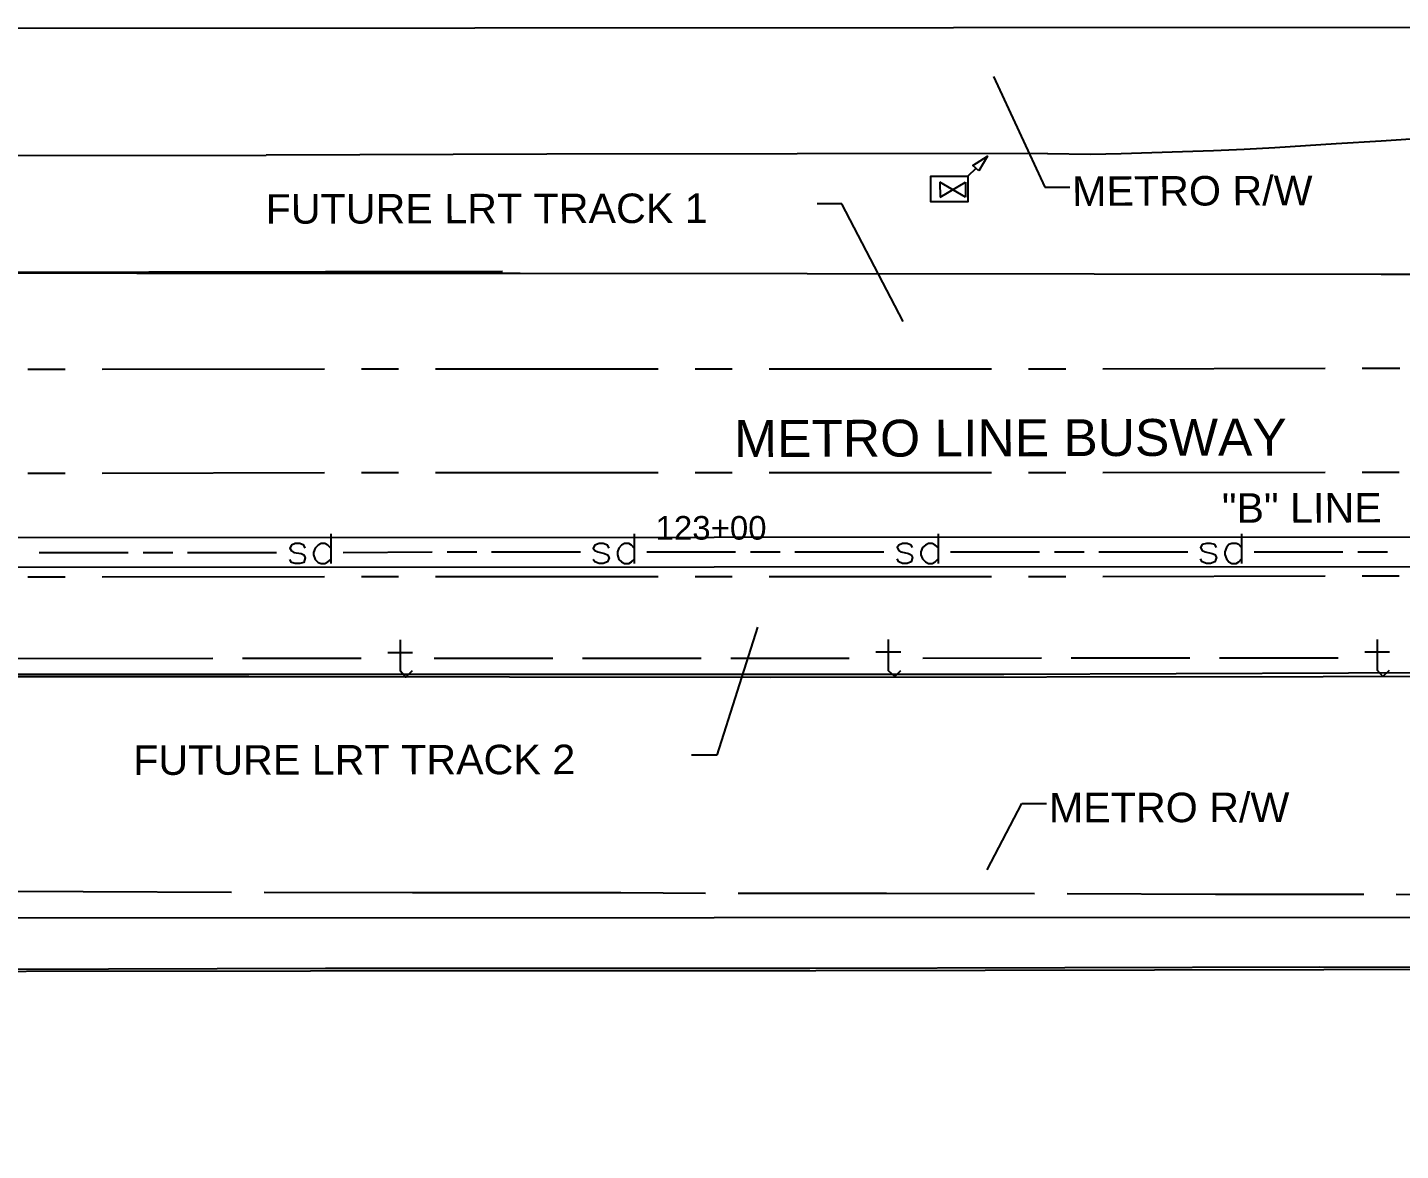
# Model space of a CAD drawing. Header units: feet. Extents: x 0 to 650, y -1 to 438.
# Drawn here: x 414.8 to 507.4, y 218.9 to 294.7 of the extents above; entities that cross this region are included whole.
import ezdxf

# ---------------------------------------------------------------- set-up
doc = ezdxf.new("R2010")
doc.units = ezdxf.units.FT
for name, color, linetype in [('ANOTACION', 8, 'CONTINUOUS'), ('DRENAJE_PLUVIAL', 3, 'CONTINUOUS'), ('EJE_VIA', 7, 'CONTINUOUS'), ('ESTRUCTURAS', 7, 'CONTINUOUS'), ('METRO_RW', 140, 'CONTINUOUS'), ('TELECOM', 30, 'CONTINUOUS'), ('TOPO', 8, 'CONTINUOUS')]:
    doc.layers.add(name, color=color, linetype=linetype)
doc.styles.add('CAD_TEXT', font='Arial')
doc.styles.add('OpenSansCondensed-Light', font='OpenSansCondensed-Light.ttf')
doc.dimstyles.new('EZDXF', dxfattribs={"dimtxt": 0.25, "dimasz": 0.175, "dimexe": 0.375, "dimexo": 0.125, "dimgap": 0.1, "dimtad": 1, "dimlfac": 100, "dimzin": 12, "dimdsep": 46, "dimtxsty": 'OpenSansCondensed-Light', "dimblk": 'ARCHTICK', "dimcen": 2.5, "dimazin": 3, "dimtfac": 0.5, "dimtmove": 2, "dimatfit": 3})

# ---------------------------------------------------------------- blocks, each defined once
blk = doc.blocks.new('_ARCHTICK')
at = {"color": 0, "linetype": 'BYBLOCK', "const_width": 0.15}
blk.add_lwpolyline([(-0.5, -0.5), (0.5, 0.5)], dxfattribs=at)

msp = doc.modelspace()

# ---------------------------------------------------------------- linework, layer by layer
at = {"layer": 'DRENAJE_PLUVIAL'}
for p, q in [((259.333, 260.2), (531.467, 260.333)), ((435.267, 260.533), (435.267, 258.533)), ((455.733, 260.533), (455.733, 258.533)), ((476.233, 260.533), (476.233, 258.533)), ((496.7, 260.533), (496.7, 258.533)), ((415.6, 259.267), (421.6, 259.267)), ((422.6, 259.267), (424.6, 259.267)), ((425.6, 259.267), (431.6, 259.267)), ((436.1, 259.267), (442.1, 259.3)), ((443.1, 259.3), (445.1, 259.3)), ((446.1, 259.3), (452.1, 259.3)), ((456.567, 259.3), (462.567, 259.3)), ((463.567, 259.3), (465.567, 259.3)), ((466.567, 259.3), (472.567, 259.3)), ((477.067, 259.3), (483.067, 259.3)), ((484.067, 259.3), (486.067, 259.3)), ((487.067, 259.3), (493.067, 259.3)), ((497.533, 259.3), (503.533, 259.3)), ((504.533, 259.3), (506.533, 259.3)), ((259.333, 258.2), (531.467, 258.333))]:
    msp.add_line(p, q, dxfattribs=at)
for points in [[(433.533, 259.567), (433.433, 259.767), (433.167, 259.867), (432.867, 259.867), (432.6, 259.767), (432.5, 259.567), (432.6, 259.367), (432.767, 259.267), (433.267, 259.2), (433.433, 259.1), (433.533, 258.9), (433.433, 258.6), (433.167, 258.533), (432.867, 258.533), (432.6, 258.6), (432.5, 258.8)], [(435.267, 259.567), (435.067, 259.767), (434.867, 259.867), (434.6, 259.867), (434.4, 259.767), (434.2, 259.567), (434.1, 259.267), (434.1, 259.1), (434.2, 258.8), (434.4, 258.6), (434.6, 258.533), (434.867, 258.533), (435.067, 258.633), (435.267, 258.8)], [(454.033, 259.567), (453.933, 259.767), (453.633, 259.867), (453.367, 259.867), (453.067, 259.767), (452.967, 259.567), (453.067, 259.4), (453.267, 259.3), (453.733, 259.2), (453.933, 259.1), (454.033, 258.9), (453.933, 258.633), (453.633, 258.533), (453.367, 258.533), (453.067, 258.633), (452.967, 258.8)], [(455.733, 259.567), (455.533, 259.767), (455.367, 259.867), (455.067, 259.867), (454.867, 259.767), (454.7, 259.567), (454.6, 259.3), (454.6, 259.1), (454.7, 258.8), (454.867, 258.633), (455.067, 258.533), (455.367, 258.533), (455.533, 258.633), (455.733, 258.8)], [(474.5, 259.6), (474.4, 259.767), (474.133, 259.867), (473.833, 259.867), (473.567, 259.767), (473.467, 259.6), (473.567, 259.4), (473.733, 259.3), (474.233, 259.2), (474.4, 259.1), (474.5, 258.933), (474.4, 258.633), (474.133, 258.533), (473.833, 258.533), (473.567, 258.633), (473.467, 258.833)], [(476.233, 259.6), (476.033, 259.767), (475.833, 259.867), (475.567, 259.867), (475.367, 259.767), (475.167, 259.6), (475.067, 259.3), (475.067, 259.1), (475.167, 258.833), (475.367, 258.633), (475.567, 258.533), (475.833, 258.533), (476.033, 258.633), (476.233, 258.833)], [(495, 259.6), (494.9, 259.8), (494.6, 259.867), (494.333, 259.867), (494.033, 259.8), (493.933, 259.6), (494.033, 259.4), (494.233, 259.3), (494.7, 259.2), (494.9, 259.133), (495, 258.933), (494.9, 258.633), (494.6, 258.533), (494.333, 258.533), (494.033, 258.633), (493.933, 258.833)], [(496.7, 259.6), (496.5, 259.8), (496.333, 259.867), (496.033, 259.867), (495.833, 259.8), (495.667, 259.6), (495.567, 259.3), (495.567, 259.133), (495.667, 258.833), (495.833, 258.633), (496.033, 258.533), (496.333, 258.533), (496.5, 258.633), (496.7, 258.833)]]:
    msp.add_lwpolyline(points, dxfattribs=at)
at = {"layer": 'EJE_VIA'}
for p, q in [((417.333, 264.6), (414.833, 264.6)), ((434.833, 264.633), (419.833, 264.6)), ((439.833, 264.633), (437.333, 264.633)), ((457.333, 264.633), (442.333, 264.633)), ((462.333, 264.633), (459.833, 264.633)), ((479.833, 264.633), (464.833, 264.633)), ((484.833, 264.633), (482.333, 264.633)), ((502.333, 264.667), (487.333, 264.633)), ((507.333, 264.667), (504.833, 264.667))]:
    msp.add_line(p, q, dxfattribs=at)
at = {"layer": 'ESTRUCTURAS'}
for p, q in [((476.333, 284.233), (476.367, 283.233)), ((478.067, 283.233), (476.333, 284.233)), ((476.367, 283.233), (478.067, 284.233)), ((478.067, 284.233), (478.067, 283.233))]:
    msp.add_line(p, q, dxfattribs=at)
for points in [[(478.967, 285), (478.567, 285.367), (479.567, 286), (478.967, 285)], [(478.767, 285.167), (478.233, 284.633), (478.233, 282.9), (475.733, 282.9), (475.733, 284.633), (478.233, 284.633)]]:
    msp.add_lwpolyline(points, dxfattribs=at)
at = {"layer": 'METRO_RW'}
for p, q in [((531.467, 294.667), (332.8, 294.567)), ((417.333, 271.6), (414.833, 271.6)), ((434.833, 271.633), (419.833, 271.6)), ((439.833, 271.633), (437.333, 271.633)), ((457.333, 271.633), (442.333, 271.633)), ((462.333, 271.633), (459.833, 271.633)), ((479.833, 271.633), (464.833, 271.633)), ((484.833, 271.633), (482.333, 271.633)), ((502.333, 271.667), (487.333, 271.633)), ((507.367, 271.667), (504.833, 271.667)), ((417.333, 264.6), (414.833, 264.6)), ((434.833, 264.633), (419.833, 264.6)), ((439.833, 264.633), (437.333, 264.633)), ((457.333, 264.633), (442.333, 264.633)), ((462.333, 264.633), (459.833, 264.633)), ((479.833, 264.633), (464.833, 264.633)), ((484.833, 264.633), (482.333, 264.633)), ((502.333, 264.667), (487.333, 264.633)), ((507.333, 264.667), (504.833, 264.667)), ((417.333, 257.6), (414.833, 257.6)), ((434.833, 257.633), (419.833, 257.6)), ((439.833, 257.633), (437.333, 257.633)), ((457.333, 257.633), (442.333, 257.633)), ((462.333, 257.633), (459.833, 257.633)), ((479.833, 257.633), (464.833, 257.633)), ((484.833, 257.633), (482.333, 257.633)), ((502.333, 257.667), (487.333, 257.633)), ((507.333, 257.667), (504.833, 257.667)), ((531.467, 234.667), (331.767, 234.567))]:
    msp.add_line(p, q, dxfattribs=at)
at = {"layer": 'TELECOM'}
for p, q in [((408.667, 252.1), (427.3, 252.133)), ((429.3, 252.133), (437.3, 252.133)), ((439.1, 252.533), (440.767, 252.533)), ((442.233, 252.133), (450.233, 252.133)), ((452.233, 252.133), (460.233, 252.133)), ((462.233, 252.133), (470.233, 252.133)), ((472.033, 252.567), (473.7, 252.567)), ((475.2, 252.133), (483.2, 252.167)), ((485.2, 252.167), (493.2, 252.167)), ((495.2, 252.167), (503.2, 252.167)), ((505, 252.567), (506.667, 252.567))]:
    msp.add_line(p, q, dxfattribs=at)
for points in [[(439.933, 253.367), (439.933, 251.3), (440.333, 250.867), (440.767, 251.3)], [(472.867, 253.4), (472.867, 251.3), (473.3, 250.9), (473.7, 251.3)], [(505.833, 253.4), (505.833, 251.333), (506.233, 250.9), (506.667, 251.333)]]:
    msp.add_lwpolyline(points, dxfattribs=at)
at = {"layer": 'TOPO'}
for points in [[(483.6, 286.167), (486.5, 286.133), (488.567, 286.167), (490.633, 286.233), (492.7, 286.3), (494.8, 286.367), (496.867, 286.467), (498.933, 286.567), (501, 286.7), (503.067, 286.833), (506.1, 287.033), (509.133, 287.233)], [(411.1, 286.033), (430.9, 286.067)], [(483.6, 286.167), (449.833, 286.133), (430.9, 286.067)], [(392.767, 283.9), (392.833, 278.267), (411.033, 278.167), (446.833, 278.233)], [(531.467, 278), (506.1, 278), (448.033, 278.067), (422.167, 278.067), (392.667, 278.1)], [(372.6, 231), (370, 231.033), (368.633, 231.033), (368.6, 238.6), (368.633, 243.633), (368.6, 251.033), (372.533, 251.1), (375.233, 251.067), (418.167, 251.067), (453.433, 251.067), (480.667, 251.067), (515.533, 251.2), (531.467, 251.067)], [(368.733, 231.067), (368.733, 250.8), (372.4, 250.833), (372.4, 246.933), (375.367, 246.933), (375.333, 250.9), (399.933, 250.9), (429.733, 250.9), (464.9, 250.867), (502.2, 250.9), (531.467, 250.967)], [(408.567, 236.433), (418.567, 236.4), (428.567, 236.367)], [(430.767, 236.367), (440.767, 236.333), (454.833, 236.333), (460.533, 236.3)], [(462.733, 236.3), (472.733, 236.3), (482.733, 236.267)], [(484.933, 236.267), (494.933, 236.233), (504.933, 236.233)], [(507.133, 236.233), (517.133, 236.2), (527.133, 236.167)], [(368.733, 231.067), (369.8, 231.1), (369.833, 235.067), (372.767, 235.167), (372.7, 231.133), (398.3, 231.133), (434.9, 231.233), (467.567, 231.233), (501.967, 231.333), (531.467, 231.267)], [(531.467, 231.167), (502.233, 231.133), (467.967, 231.067), (433.9, 231.033), (395.533, 231)]]:
    msp.add_lwpolyline(points, dxfattribs=at)

# ---------------------------------------------------------------- texts
at = {"layer": 'ANOTACION', "style": 'CAD_TEXT'}
for s, height, rotation, p in [('METRO R/W', 1.9907, 0.18679, (485.267, 282.633)), ('FUTURE LRT TRACK 1', 1.99071, 0.10428, (430.867, 281.433)), ('METRO LINE BUSWAY', 2.48861, 0.15928, (462.467, 265.7)), ('"B" LINE', 1.9909, 0.14267, (495.367, 261.267)), ('FUTURE LRT TRACK 2', 1.99071, 0.10428, (421.933, 244.267)), ('METRO R/W', 1.9907, 0.09339, (483.7, 241.067))]:
    msp.add_text(s, height=height, rotation=rotation, dxfattribs=at).set_placement(p)
msp.add_text('123+00', height=1.5927, dxfattribs=at).set_placement((457.167, 260.133))

# ---------------------------------------------------------------- leaders
at = {"layer": 'ANOTACION'}
for points in [[(479.967, 291.367), (483.433, 283.9), (485.1, 283.9)], [(473.867, 274.833), (469.733, 282.767), (468.067, 282.767)], [(528.767, 256), (494.633, 176.9), (494.633, 175.233)], [(464.033, 254.233), (461.3, 245.6), (459.6, 245.6)], [(479.533, 237.867), (481.867, 242.333), (483.533, 242.333)]]:
    msp.add_leader(points, dimstyle='EZDXF', dxfattribs=at)

doc.saveas('drawing.dxf')
